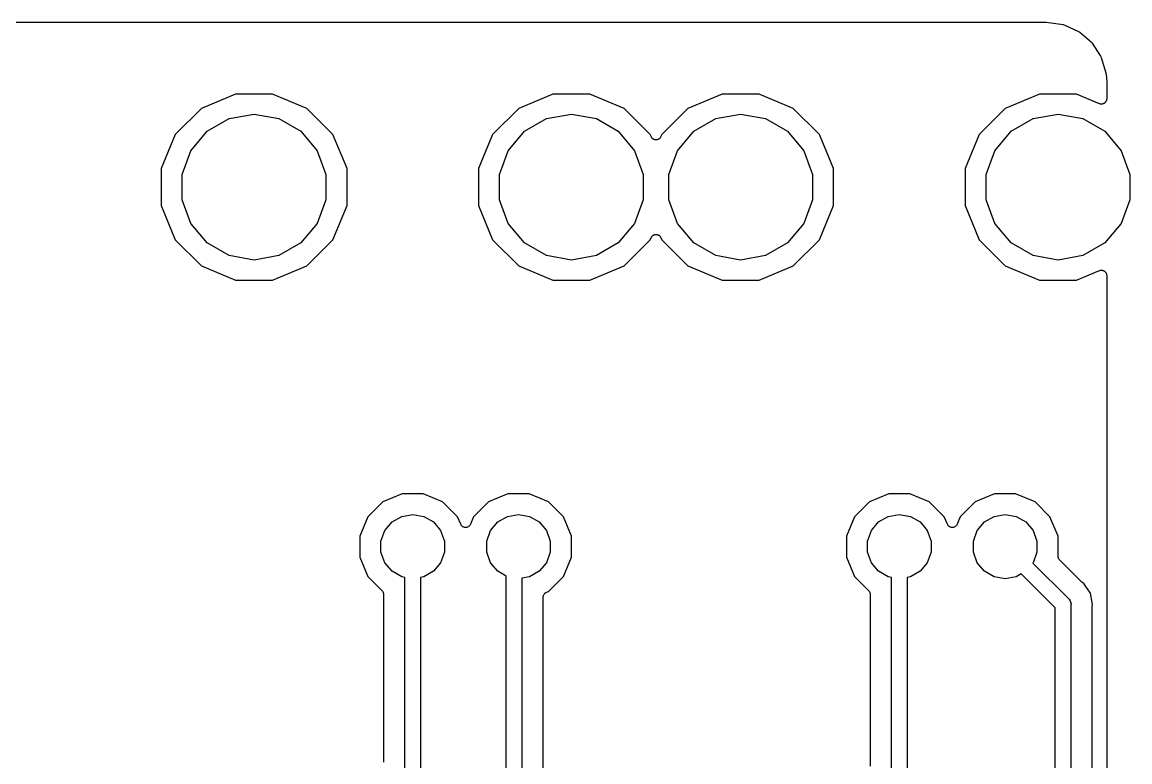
# Model space of a CAD drawing. Extents: x 121 to 245, y -148 to -51.
# Drawn here: x 218.46 to 245.06, y -68.42 to -50.65 of the extents above; entities that cross this region are included whole.
import ezdxf

# ---------------------------------------------------------------- set-up
doc = ezdxf.new("R2010")
doc.units = 0
doc.header["$MEASUREMENT"] = 0
doc.layers.add('BLACK', color=7, linetype='CONTINUOUS')

msp = doc.modelspace()

# ---------------------------------------------------------------- linework, layer by layer
at = {"layer": 'BLACK', "linetype": 'CONTINUOUS'}
for p, q in [((122.709, -50.646), (243.026, -50.646)), ((243.026, -50.646), (243.035, -50.6476)), ((243.035, -50.6476), (243.044, -50.6473)), ((243.044, -50.6473), (243.458, -50.7066)), ((243.458, -50.7066), (243.475, -50.7122)), ((243.475, -50.7122), (243.492, -50.7167)), ((243.492, -50.7167), (243.825, -50.868)), ((243.825, -50.868), (243.84, -50.8782)), ((243.84, -50.8782), (243.856, -50.8874)), ((243.856, -50.8874), (244.133, -51.1261)), ((244.133, -51.1261), (244.144, -51.1401)), ((244.144, -51.1401), (244.156, -51.1532)), ((244.156, -51.1532), (244.355, -51.46)), ((244.355, -51.46), (244.362, -51.4766)), ((244.362, -51.4766), (244.37, -51.4927)), ((244.37, -51.4927), (244.482, -51.8674)), ((244.482, -51.8674), (244.484, -51.881)), ((244.484, -51.881), (244.487, -51.8943)), ((244.487, -51.8943), (244.502, -52.0879)), ((244.502, -52.0879), (244.501, -52.0926)), ((244.501, -52.0926), (244.502, -52.0973)), ((244.502, -52.0973), (244.502, -52.4876)), ((223.584, -52.377), (222.763, -52.717)), ((224.472, -52.377), (223.584, -52.377)), ((225.293, -52.717), (224.472, -52.377)), ((231.204, -52.377), (230.383, -52.717)), ((232.092, -52.377), (231.204, -52.377)), ((232.913, -52.717), (232.092, -52.377)), ((235.268, -52.377), (234.447, -52.717)), ((236.156, -52.377), (235.268, -52.377)), ((236.977, -52.717), (236.156, -52.377)), ((242.888, -52.377), (242.067, -52.717)), ((243.776, -52.377), (242.888, -52.377)), ((244.326, -52.6049), (243.776, -52.377)), ((244.34, -52.6079), (244.326, -52.6049)), ((244.353, -52.6126), (244.34, -52.6079)), ((244.361, -52.6126), (244.353, -52.6126)), ((244.369, -52.6145), (244.361, -52.6126)), ((244.383, -52.6126), (244.369, -52.6145)), ((244.397, -52.6126), (244.383, -52.6126)), ((244.405, -52.6098), (244.397, -52.6126)), ((244.413, -52.6087), (244.405, -52.6098)), ((244.425, -52.6023), (244.413, -52.6087)), ((244.438, -52.5976), (244.425, -52.6023)), ((244.445, -52.5922), (244.438, -52.5976)), ((244.452, -52.5883), (244.445, -52.5922)), ((244.462, -52.5781), (244.452, -52.5883)), ((244.472, -52.5692), (244.462, -52.5781)), ((244.476, -52.562), (244.472, -52.5692)), ((244.482, -52.5558), (244.476, -52.562)), ((244.487, -52.543), (244.482, -52.5558)), ((244.494, -52.531), (244.487, -52.543)), ((244.496, -52.5228), (244.494, -52.531)), ((244.499, -52.5151), (244.496, -52.5228)), ((244.5, -52.5012), (244.499, -52.5151)), ((244.502, -52.4876), (244.5, -52.5012)), ((222.763, -52.717), (222.135, -53.3451)), ((223.429, -52.964), (224.028, -52.8584)), ((224.028, -52.8584), (224.627, -52.964)), ((225.921, -53.3451), (225.293, -52.717)), ((230.383, -52.717), (229.755, -53.3451)), ((231.049, -52.964), (231.648, -52.8584)), ((231.648, -52.8584), (232.247, -52.964)), ((233.541, -53.3451), (232.913, -52.717)), ((234.447, -52.717), (233.819, -53.3451)), ((235.113, -52.964), (235.712, -52.8584)), ((235.712, -52.8584), (236.311, -52.964)), ((237.605, -53.3451), (236.977, -52.717)), ((242.067, -52.717), (241.439, -53.3451)), ((242.733, -52.964), (243.332, -52.8584)), ((243.332, -52.8584), (243.931, -52.964)), ((222.902, -53.2682), (223.429, -52.964)), ((224.627, -52.964), (225.154, -53.2682)), ((230.522, -53.2682), (231.049, -52.964)), ((232.247, -52.964), (232.774, -53.2682)), ((234.586, -53.2682), (235.113, -52.964)), ((236.311, -52.964), (236.838, -53.2682)), ((242.206, -53.2682), (242.733, -52.964)), ((243.931, -52.964), (244.458, -53.2682)), ((222.135, -53.3451), (221.795, -54.1658)), ((222.511, -53.7342), (222.902, -53.2682)), ((225.154, -53.2682), (225.545, -53.7342)), ((226.261, -54.1658), (225.921, -53.3451)), ((229.755, -53.3451), (229.415, -54.1658)), ((230.131, -53.7342), (230.522, -53.2682)), ((232.774, -53.2682), (233.165, -53.7342)), ((233.563, -53.3973), (233.541, -53.3451)), ((233.572, -53.4113), (233.563, -53.3973)), ((233.579, -53.426), (233.572, -53.4113)), ((233.583, -53.4298), (233.579, -53.426)), ((233.586, -53.4345), (233.583, -53.4298)), ((233.6, -53.4446), (233.586, -53.4345)), ((233.612, -53.4558), (233.6, -53.4446)), ((233.617, -53.458), (233.612, -53.4558)), ((233.621, -53.4614), (233.617, -53.458)), ((233.743, -53.458), (233.739, -53.4614)), ((233.748, -53.4558), (233.743, -53.458)), ((233.76, -53.4446), (233.748, -53.4558)), ((233.774, -53.4345), (233.76, -53.4446)), ((233.777, -53.4298), (233.774, -53.4345)), ((233.781, -53.426), (233.777, -53.4298)), ((233.788, -53.4113), (233.781, -53.426)), ((233.797, -53.3973), (233.788, -53.4113)), ((233.819, -53.3451), (233.797, -53.3973)), ((234.195, -53.7342), (234.586, -53.2682)), ((236.838, -53.2682), (237.229, -53.7342)), ((237.945, -54.1658), (237.605, -53.3451)), ((241.439, -53.3451), (241.099, -54.1658)), ((241.815, -53.7342), (242.206, -53.2682)), ((244.458, -53.2682), (244.849, -53.7342)), ((233.637, -53.4663), (233.621, -53.4614)), ((233.653, -53.4727), (233.637, -53.4663)), ((233.658, -53.4729), (233.653, -53.4727)), ((233.663, -53.4746), (233.658, -53.4729)), ((233.68, -53.4739), (233.663, -53.4746)), ((233.697, -53.4746), (233.68, -53.4739)), ((233.702, -53.4729), (233.697, -53.4746)), ((233.707, -53.4727), (233.702, -53.4729)), ((233.723, -53.4663), (233.707, -53.4727)), ((233.739, -53.4614), (233.723, -53.4663)), ((222.303, -54.3058), (222.511, -53.7342)), ((225.545, -53.7342), (225.753, -54.3058)), ((229.923, -54.3058), (230.131, -53.7342)), ((233.165, -53.7342), (233.373, -54.3058)), ((233.987, -54.3058), (234.195, -53.7342)), ((237.229, -53.7342), (237.437, -54.3058)), ((241.607, -54.3058), (241.815, -53.7342)), ((244.849, -53.7342), (245.057, -54.3058)), ((221.795, -54.1658), (221.795, -55.0542)), ((226.261, -55.0542), (226.261, -54.1658)), ((229.415, -54.1658), (229.415, -55.0542)), ((237.945, -55.0542), (237.945, -54.1658)), ((241.099, -54.1658), (241.099, -55.0542)), ((222.303, -54.9142), (222.303, -54.3058)), ((225.753, -54.3058), (225.753, -54.9142)), ((229.923, -54.9142), (229.923, -54.3058)), ((233.373, -54.3058), (233.373, -54.9142)), ((233.987, -54.9142), (233.987, -54.3058)), ((237.437, -54.3058), (237.437, -54.9142)), ((241.607, -54.9142), (241.607, -54.3058)), ((245.057, -54.3058), (245.057, -54.9142)), ((221.795, -55.0542), (222.135, -55.8749)), ((222.511, -55.4858), (222.303, -54.9142)), ((225.753, -54.9142), (225.545, -55.4858)), ((225.921, -55.8749), (226.261, -55.0542)), ((229.415, -55.0542), (229.755, -55.8749)), ((230.131, -55.4858), (229.923, -54.9142)), ((233.373, -54.9142), (233.165, -55.4858)), ((234.195, -55.4858), (233.987, -54.9142)), ((237.437, -54.9142), (237.229, -55.4858)), ((237.605, -55.8749), (237.945, -55.0542)), ((241.099, -55.0542), (241.439, -55.8749)), ((241.815, -55.4858), (241.607, -54.9142)), ((245.057, -54.9142), (244.849, -55.4858)), ((222.902, -55.9518), (222.511, -55.4858)), ((225.545, -55.4858), (225.154, -55.9518)), ((230.522, -55.9518), (230.131, -55.4858)), ((233.165, -55.4858), (232.774, -55.9518)), ((234.586, -55.9518), (234.195, -55.4858)), ((237.229, -55.4858), (236.838, -55.9518)), ((242.206, -55.9518), (241.815, -55.4858)), ((244.849, -55.4858), (244.458, -55.9518)), ((233.541, -55.8749), (233.563, -55.8227)), ((233.563, -55.8227), (233.572, -55.8087)), ((233.572, -55.8087), (233.579, -55.794)), ((233.579, -55.794), (233.583, -55.7902)), ((233.583, -55.7902), (233.586, -55.7855)), ((233.586, -55.7855), (233.6, -55.7754)), ((233.6, -55.7754), (233.612, -55.7642)), ((233.612, -55.7642), (233.617, -55.762)), ((233.617, -55.762), (233.621, -55.7586)), ((233.621, -55.7586), (233.637, -55.7537)), ((233.637, -55.7537), (233.653, -55.7473)), ((233.653, -55.7473), (233.658, -55.7471)), ((233.658, -55.7471), (233.663, -55.7454)), ((233.663, -55.7454), (233.68, -55.7461)), ((233.68, -55.7461), (233.697, -55.7454)), ((233.697, -55.7454), (233.702, -55.7471)), ((233.702, -55.7471), (233.707, -55.7473)), ((233.707, -55.7473), (233.723, -55.7537)), ((233.723, -55.7537), (233.739, -55.7586)), ((233.739, -55.7586), (233.743, -55.762)), ((233.743, -55.762), (233.748, -55.7642)), ((233.748, -55.7642), (233.76, -55.7754)), ((233.76, -55.7754), (233.774, -55.7855)), ((233.774, -55.7855), (233.777, -55.7902)), ((233.777, -55.7902), (233.781, -55.794)), ((233.781, -55.794), (233.788, -55.8087)), ((233.788, -55.8087), (233.797, -55.8227)), ((233.797, -55.8227), (233.819, -55.8749)), ((222.135, -55.8749), (222.763, -56.503)), ((223.429, -56.256), (222.902, -55.9518)), ((225.154, -55.9518), (224.627, -56.256)), ((225.293, -56.503), (225.921, -55.8749)), ((229.755, -55.8749), (230.383, -56.503)), ((231.049, -56.256), (230.522, -55.9518)), ((232.774, -55.9518), (232.247, -56.256)), ((232.913, -56.503), (233.541, -55.8749)), ((233.819, -55.8749), (234.447, -56.503)), ((235.113, -56.256), (234.586, -55.9518)), ((236.838, -55.9518), (236.311, -56.256)), ((236.977, -56.503), (237.605, -55.8749)), ((241.439, -55.8749), (242.067, -56.503)), ((242.733, -56.256), (242.206, -55.9518)), ((244.458, -55.9518), (243.931, -56.256)), ((224.028, -56.3616), (223.429, -56.256)), ((224.627, -56.256), (224.028, -56.3616)), ((231.648, -56.3616), (231.049, -56.256)), ((232.247, -56.256), (231.648, -56.3616)), ((235.712, -56.3616), (235.113, -56.256)), ((236.311, -56.256), (235.712, -56.3616)), ((243.332, -56.3616), (242.733, -56.256)), ((243.931, -56.256), (243.332, -56.3616)), ((222.763, -56.503), (223.584, -56.843)), ((224.472, -56.843), (225.293, -56.503)), ((230.383, -56.503), (231.204, -56.843)), ((232.092, -56.843), (232.913, -56.503)), ((234.447, -56.503), (235.268, -56.843)), ((236.156, -56.843), (236.977, -56.503)), ((242.067, -56.503), (242.888, -56.843)), ((243.776, -56.843), (244.326, -56.6151)), ((244.326, -56.6151), (244.34, -56.6121)), ((244.34, -56.6121), (244.353, -56.6073)), ((244.353, -56.6073), (244.361, -56.6073)), ((244.361, -56.6073), (244.369, -56.6055)), ((244.369, -56.6055), (244.383, -56.6073)), ((244.383, -56.6073), (244.397, -56.6073)), ((244.397, -56.6073), (244.405, -56.6102)), ((244.405, -56.6102), (244.413, -56.6113)), ((244.413, -56.6113), (244.425, -56.6177)), ((244.425, -56.6177), (244.438, -56.6224)), ((244.438, -56.6224), (244.445, -56.6278)), ((244.445, -56.6278), (244.452, -56.6317)), ((244.452, -56.6317), (244.462, -56.6419)), ((244.462, -56.6419), (244.472, -56.6508)), ((223.584, -56.843), (224.472, -56.843)), ((231.204, -56.843), (232.092, -56.843)), ((235.268, -56.843), (236.156, -56.843)), ((242.888, -56.843), (243.776, -56.843)), ((244.472, -56.6508), (244.476, -56.658)), ((244.476, -56.658), (244.482, -56.6642)), ((244.482, -56.6642), (244.487, -56.677)), ((244.487, -56.677), (244.494, -56.689)), ((244.494, -56.689), (244.496, -56.6972)), ((244.496, -56.6972), (244.499, -56.7049)), ((244.499, -56.7049), (244.5, -56.7188)), ((244.5, -56.7188), (244.502, -56.7324)), ((244.502, -56.7324), (244.502, -101.294)), ((227.119, -62.1693), (226.761, -62.5266)), ((227.585, -61.976), (227.119, -62.1693)), ((228.091, -61.976), (227.585, -61.976)), ((228.557, -62.1693), (228.091, -61.976)), ((228.915, -62.5266), (228.557, -62.1693)), ((229.659, -62.1693), (229.301, -62.5266)), ((230.125, -61.976), (229.659, -62.1693)), ((230.631, -61.976), (230.125, -61.976)), ((231.097, -62.1693), (230.631, -61.976)), ((231.455, -62.5266), (231.097, -62.1693)), ((238.803, -62.1693), (238.445, -62.5266)), ((239.269, -61.976), (238.803, -62.1693)), ((239.775, -61.976), (239.269, -61.976)), ((240.241, -62.1693), (239.775, -61.976)), ((240.599, -62.5266), (240.241, -62.1693)), ((241.343, -62.1693), (240.985, -62.5266)), ((241.809, -61.976), (241.343, -62.1693)), ((242.315, -61.976), (241.809, -61.976)), ((242.781, -62.1693), (242.315, -61.976)), ((243.139, -62.5266), (242.781, -62.1693)), ((227.573, -62.5189), (227.838, -62.4722)), ((227.838, -62.4722), (228.103, -62.5189)), ((230.113, -62.5189), (230.378, -62.4722)), ((230.378, -62.4722), (230.643, -62.5189)), ((239.257, -62.5189), (239.522, -62.4722)), ((239.522, -62.4722), (239.787, -62.5189)), ((241.797, -62.5189), (242.062, -62.4722)), ((242.062, -62.4722), (242.327, -62.5189)), ((226.761, -62.5266), (226.568, -62.9934)), ((227.168, -62.8591), (227.341, -62.6533)), ((227.341, -62.6533), (227.573, -62.5189)), ((228.103, -62.5189), (228.335, -62.6533)), ((228.335, -62.6533), (228.508, -62.8591)), ((228.991, -62.7101), (228.915, -62.5266)), ((229, -62.7241), (228.991, -62.7101)), ((229.007, -62.7388), (229, -62.7241)), ((229.011, -62.7426), (229.007, -62.7388)), ((229.014, -62.7473), (229.011, -62.7426)), ((229.028, -62.7574), (229.014, -62.7473)), ((229.04, -62.7686), (229.028, -62.7574)), ((229.188, -62.7574), (229.176, -62.7686)), ((229.202, -62.7473), (229.188, -62.7574)), ((229.205, -62.7426), (229.202, -62.7473)), ((229.209, -62.7388), (229.205, -62.7426)), ((229.216, -62.7241), (229.209, -62.7388)), ((229.225, -62.7101), (229.216, -62.7241)), ((229.301, -62.5266), (229.225, -62.7101)), ((229.708, -62.8591), (229.881, -62.6533)), ((229.881, -62.6533), (230.113, -62.5189)), ((230.643, -62.5189), (230.875, -62.6533)), ((230.875, -62.6533), (231.048, -62.8591)), ((231.648, -62.9934), (231.455, -62.5266)), ((238.445, -62.5266), (238.252, -62.9934)), ((238.852, -62.8591), (239.025, -62.6533)), ((239.025, -62.6533), (239.257, -62.5189)), ((239.787, -62.5189), (240.019, -62.6533)), ((240.019, -62.6533), (240.192, -62.8591)), ((240.675, -62.7101), (240.599, -62.5266)), ((240.684, -62.7241), (240.675, -62.7101)), ((240.691, -62.7388), (240.684, -62.7241)), ((240.695, -62.7426), (240.691, -62.7388)), ((240.698, -62.7473), (240.695, -62.7426)), ((240.712, -62.7574), (240.698, -62.7473)), ((240.724, -62.7686), (240.712, -62.7574)), ((240.872, -62.7574), (240.86, -62.7686)), ((240.886, -62.7473), (240.872, -62.7574)), ((240.889, -62.7426), (240.886, -62.7473)), ((240.893, -62.7388), (240.889, -62.7426)), ((240.9, -62.7241), (240.893, -62.7388)), ((240.909, -62.7101), (240.9, -62.7241)), ((240.985, -62.5266), (240.909, -62.7101)), ((241.392, -62.8591), (241.565, -62.6533)), ((241.565, -62.6533), (241.797, -62.5189)), ((242.327, -62.5189), (242.559, -62.6533)), ((242.559, -62.6533), (242.732, -62.8591)), ((243.332, -62.9934), (243.139, -62.5266)), ((226.568, -62.9934), (226.568, -63.4986)), ((227.076, -63.1116), (227.168, -62.8591)), ((228.508, -62.8591), (228.6, -63.1116)), ((229.045, -62.7708), (229.04, -62.7686)), ((229.049, -62.7742), (229.045, -62.7708)), ((229.065, -62.7792), (229.049, -62.7742)), ((229.081, -62.7855), (229.065, -62.7792)), ((229.086, -62.7857), (229.081, -62.7855)), ((229.091, -62.7874), (229.086, -62.7857)), ((229.108, -62.7867), (229.091, -62.7874)), ((229.125, -62.7874), (229.108, -62.7867)), ((229.13, -62.7857), (229.125, -62.7874)), ((229.135, -62.7855), (229.13, -62.7857)), ((229.151, -62.7791), (229.135, -62.7855)), ((229.167, -62.7742), (229.151, -62.7791)), ((229.171, -62.7708), (229.167, -62.7742)), ((229.176, -62.7686), (229.171, -62.7708)), ((229.616, -63.1116), (229.708, -62.8591)), ((231.048, -62.8591), (231.14, -63.1116)), ((231.648, -63.4986), (231.648, -62.9934)), ((238.252, -62.9934), (238.252, -63.4986)), ((238.76, -63.1116), (238.852, -62.8591)), ((240.192, -62.8591), (240.284, -63.1116)), ((240.729, -62.7708), (240.724, -62.7686)), ((240.733, -62.7742), (240.729, -62.7708)), ((240.749, -62.7792), (240.733, -62.7742)), ((240.765, -62.7855), (240.749, -62.7792)), ((240.77, -62.7857), (240.765, -62.7855)), ((240.775, -62.7874), (240.77, -62.7857)), ((240.792, -62.7867), (240.775, -62.7874)), ((240.809, -62.7874), (240.792, -62.7867)), ((240.814, -62.7857), (240.809, -62.7874)), ((240.819, -62.7855), (240.814, -62.7857)), ((240.835, -62.7791), (240.819, -62.7855)), ((240.851, -62.7742), (240.835, -62.7791)), ((240.855, -62.7708), (240.851, -62.7742)), ((240.86, -62.7686), (240.855, -62.7708)), ((241.3, -63.1116), (241.392, -62.8591)), ((242.732, -62.8591), (242.824, -63.1116)), ((243.332, -63.4756), (243.332, -62.9934)), ((227.076, -63.3804), (227.076, -63.1116)), ((228.6, -63.1116), (228.6, -63.3804)), ((229.616, -63.3804), (229.616, -63.1116)), ((231.14, -63.1116), (231.14, -63.3804)), ((238.76, -63.3804), (238.76, -63.1116)), ((240.284, -63.1116), (240.284, -63.3804)), ((241.3, -63.3804), (241.3, -63.1116)), ((242.824, -63.1116), (242.824, -63.3804)), ((226.568, -63.4986), (226.761, -63.9654)), ((227.168, -63.6329), (227.076, -63.3804)), ((228.6, -63.3804), (228.508, -63.6329)), ((229.708, -63.6329), (229.616, -63.3804)), ((231.14, -63.3804), (231.048, -63.6329)), ((231.455, -63.9654), (231.648, -63.4986)), ((238.252, -63.4986), (238.445, -63.9654)), ((238.852, -63.6329), (238.76, -63.3804)), ((240.284, -63.3804), (240.192, -63.6329)), ((241.392, -63.6329), (241.3, -63.3804)), ((242.824, -63.3804), (242.732, -63.6329)), ((243.333, -63.4811), (243.332, -63.4756)), ((243.332, -63.4866), (243.333, -63.4811)), ((243.337, -63.5027), (243.332, -63.4866)), ((243.34, -63.519), (243.337, -63.5027)), ((243.342, -63.5238), (243.34, -63.519)), ((243.344, -63.5292), (243.342, -63.5238)), ((243.353, -63.5428), (243.344, -63.5292)), ((243.362, -63.5572), (243.353, -63.5428)), ((243.366, -63.5608), (243.362, -63.5572)), ((243.369, -63.5654), (243.366, -63.5608)), ((243.888, -64.0846), (243.369, -63.5654)), ((227.341, -63.8387), (227.168, -63.6329)), ((228.508, -63.6329), (228.335, -63.8387)), ((229.881, -63.8387), (229.708, -63.6329)), ((231.048, -63.6329), (230.875, -63.8387)), ((239.025, -63.8387), (238.852, -63.6329)), ((240.192, -63.6329), (240.019, -63.8387)), ((241.565, -63.8387), (241.392, -63.6329)), ((242.732, -63.6329), (242.726, -63.6404)), ((242.726, -63.6404), (243.581, -64.4954)), ((226.761, -63.9654), (227.102, -64.3064)), ((227.573, -63.9731), (227.341, -63.8387)), ((227.647, -63.9862), (227.573, -63.9731)), ((227.648, -69.0245), (227.647, -63.9862)), ((228.103, -63.9731), (228.028, -63.9862)), ((228.028, -63.9862), (228.028, -70.2581)), ((228.335, -63.8387), (228.103, -63.9731)), ((230.082, -63.9547), (229.881, -63.8387)), ((230.081, -72.3111), (230.082, -63.9547)), ((230.643, -63.9731), (230.462, -64.0049)), ((230.462, -64.0049), (230.462, -72.3817)), ((230.875, -63.8387), (230.643, -63.9731)), ((231.097, -64.3227), (231.455, -63.9654)), ((238.445, -63.9654), (238.786, -64.3064)), ((239.257, -63.9731), (239.025, -63.8387)), ((239.331, -63.9862), (239.257, -63.9731)), ((239.332, -68.9597), (239.331, -63.9862)), ((239.787, -63.9731), (239.712, -63.9862)), ((239.712, -63.9862), (239.712, -68.8891)), ((240.019, -63.8387), (239.787, -63.9731)), ((241.797, -63.9731), (241.565, -63.8387)), ((242.062, -64.0198), (241.797, -63.9731)), ((242.327, -63.9731), (242.062, -64.0198)), ((242.449, -63.9024), (242.327, -63.9731)), ((243.262, -64.7149), (242.449, -63.9024)), ((243.899, -64.0918), (243.888, -64.0846)), ((243.908, -64.1004), (243.899, -64.0918)), ((227.102, -64.3064), (227.106, -64.3109)), ((227.106, -64.3109), (227.11, -64.3145)), ((227.11, -64.3145), (227.118, -64.3289)), ((227.118, -64.3289), (227.128, -64.3425)), ((227.128, -64.3425), (227.129, -64.3479)), ((227.129, -64.3479), (227.132, -64.3527)), ((227.132, -64.3527), (227.135, -64.3691)), ((231.012, -64.3664), (231.023, -64.359)), ((231.023, -64.359), (231.034, -64.3501)), ((231.034, -64.3501), (231.042, -64.3472)), ((231.042, -64.3472), (231.049, -64.3427)), ((231.049, -64.3427), (231.097, -64.3227)), ((238.786, -64.3064), (238.79, -64.3109)), ((238.79, -64.3109), (238.794, -64.3145)), ((238.794, -64.3145), (238.802, -64.3289)), ((238.802, -64.3289), (238.812, -64.3425)), ((238.812, -64.3425), (238.813, -64.3479)), ((238.813, -64.3479), (238.816, -64.3527)), ((238.816, -64.3527), (238.819, -64.3691)), ((243.956, -64.1324), (243.908, -64.1004)), ((244.001, -64.2002), (243.956, -64.1324)), ((244.11, -64.3635), (244.001, -64.2002)), ((244.001, -64.2002), (244.001, -64.2002)), ((244.164, -64.636), (244.11, -64.3635)), ((227.135, -64.3691), (227.139, -64.3851)), ((227.139, -64.3851), (227.139, -64.3907)), ((227.139, -64.3907), (227.139, -64.3962)), ((227.139, -64.3962), (227.14, -68.3895)), ((230.97, -64.4601), (230.972, -64.4518)), ((230.97, -72.3087), (230.97, -64.4601)), ((230.972, -64.4435), (230.976, -64.4303)), ((230.972, -64.4518), (230.972, -64.4435)), ((230.976, -64.4303), (230.978, -64.4166)), ((230.978, -64.4166), (230.982, -64.4094)), ((230.982, -64.4094), (230.985, -64.4014)), ((230.985, -64.4014), (230.993, -64.3904)), ((230.993, -64.3904), (231, -64.3784)), ((231, -64.3784), (231.007, -64.3731)), ((231.007, -64.3731), (231.012, -64.3664)), ((238.819, -64.3691), (238.823, -64.3851)), ((238.823, -64.3851), (238.823, -64.3907)), ((238.823, -64.3907), (238.823, -64.3962)), ((238.823, -64.3962), (238.824, -68.5165)), ((243.581, -64.4954), (243.6, -64.5117)), ((243.6, -64.5117), (243.613, -64.5336)), ((243.613, -64.5336), (243.627, -64.5542)), ((243.627, -64.5542), (243.63, -64.5625)), ((243.63, -64.5625), (243.634, -64.5698)), ((243.634, -64.5698), (243.638, -64.5947)), ((243.638, -64.5947), (243.645, -64.6191)), ((243.645, -64.6191), (243.642, -64.6443)), ((243.261, -72.3265), (243.262, -64.7149)), ((243.642, -64.6443), (243.642, -72.9686)), ((244.15, -64.7173), (244.153, -64.705)), ((244.15, -72.4357), (244.15, -64.7173)), ((244.153, -64.6925), (244.164, -64.636)), ((244.153, -64.705), (244.153, -64.6925)), ((227.138, -68.4116), (227.134, -68.422)), ((227.14, -68.3895), (227.138, -68.4004)), ((227.138, -68.4004), (227.138, -68.4116))]:
    msp.add_line(p, q, dxfattribs=at)

doc.saveas('drawing.dxf')
